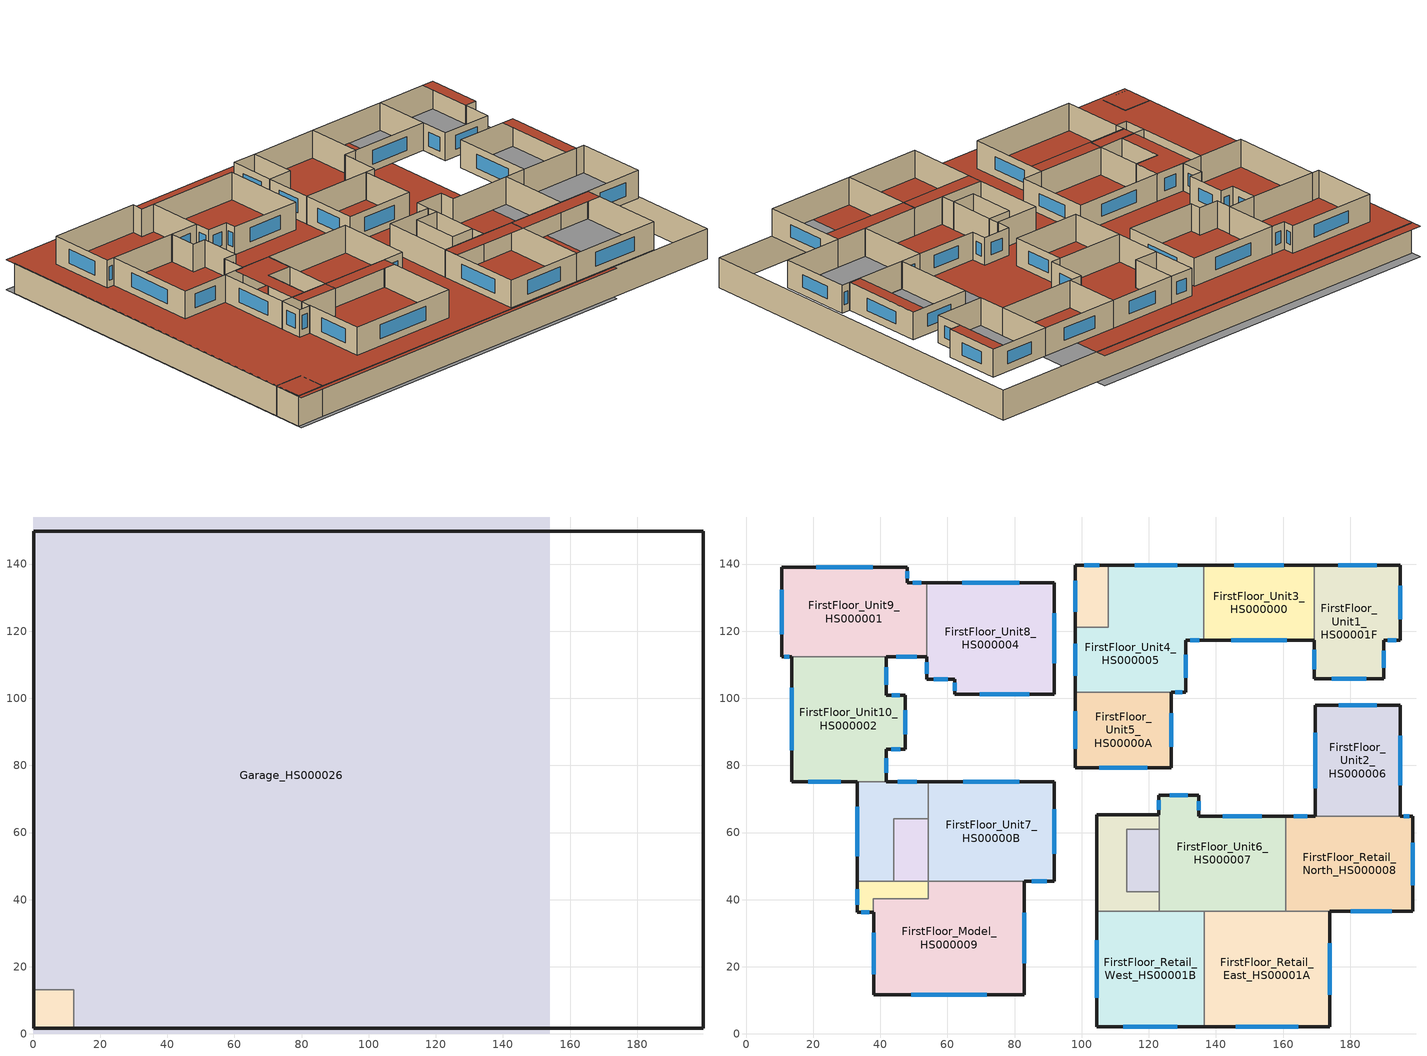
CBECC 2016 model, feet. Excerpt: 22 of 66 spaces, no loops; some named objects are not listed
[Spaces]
Garage_HS000026
 floor ground (Uninsulated Slab): 0,0 154,0 154,154 0,154 z-12
 wall outside (WoodWallU079): 12.08,1.76 199.63,1.76 199.63,149.85 0.27,149.85 0.27,13.18 z-12:0
 wall to Elevator MR_GR000000 (Demising Wall U0.076): 0.27,13.18 12.08,13.18 12.08,1.76 z-12:0
 roof outside (FlatResWoodFramingAndOtherRoofU034): 0,0 154,0 154,154 0,154 z0
Elevator MR_GR000000
 floor outside (MassFloorU269): 12.08,1.76 0.27,1.76 0.27,13.18 12.08,13.18 z-12
 wall outside (WoodWallU079): 0.27,13.18 0.27,1.76 12.08,1.76 z-12:0
 roof outside (FlatResWoodFramingAndOtherRoofU034): 12.08,13.18 0.27,13.18 0.27,1.76 12.08,1.76 z0
FirstFloor_Unit10_HS000002
 floor to Garage_HS000026 (T24 Internal Ceiling/Floor): 41.82,75.13 13.63,75.13 13.63,112.43 41.82,112.35 41.82,100.95 47.43,100.95 47.43,84.77 41.82,84.77 z0
 wall outside (WoodWallU079): 13.63,112.43 13.63,75.13 33.16,75.13 / 41.82,75.13 41.82,84.77 47.43,84.77 47.43,100.95 41.82,100.95 41.82,112.35 z0:11
 wall to FirstFloor_Fitness_HS00001D (Demising Wall U0.076): 33.16,75.13 41.82,75.13 z0:11
 wall to FirstFloor_Unit9_HS000001 (T24 Internal Partition): 41.82,112.35 13.63,112.43 z0:11
 window (Solarban 70XL on clear): 13.63,103.11 13.63,84.46 / 18.51,75.13 28.28,75.13 / 43.22,84.77 46.03,84.77 z2.75:8.25; 41.82,104.1 41.82,109.2 / 45.88,100.95 43.37,100.95 / 47.43,89.24 47.43,96.48 / 41.82,77.8 41.82,82.11 z3.04:7.96
FirstFloor_Fitness_HS00001D
 floor to Garage_HS000026 (T24 Internal Ceiling/Floor): 43.96,45.49 33.16,45.49 33.16,75.13 54.3,75.13 54.3,64.16 43.96,64.16 z0
 wall outside (WoodWallU079): 54.3,75.13 41.82,75.13 / 33.16,75.13 33.16,45.49 z0:11
 wall to FirstFloor_Unit7_HS00000B (Demising Wall U0.076): 54.3,64.16 54.3,75.13 z0:11
 wall to FirstFloor_Corridor_HS00001C (T24 Internal Partition): 33.16,45.49 43.96,45.49 z0:11
 wall to FirstFloor_Stairs_South_HS00000C (T24 Internal Partition): 43.96,45.49 43.96,64.16 54.3,64.16 z0:11
 window (Solarban 70XL on clear): 50.85,75.13 45.27,75.13 z3.04:7.96; 33.16,67.72 33.16,52.9 z2.75:8.25
 roof outside (FlatResWoodFramingAndOtherRoofU034): 43.96,64.16 54.3,64.16 54.3,75.13 38.09,75.13 38.09,45.49 43.96,45.49 z11
FirstFloor_Unit9_HS000001
 floor to Garage_HS000026 (T24 Internal Ceiling/Floor): 53.86,112.35 41.82,112.35 13.63,112.43 10.59,112.43 10.59,139.05 48.05,139.05 48.05,134.47 53.86,134.47 z0
 wall outside (WoodWallU079): 53.86,134.47 48.05,134.47 48.05,139.05 10.59,139.05 10.59,112.43 13.63,112.43 / 41.82,112.35 53.86,112.35 z0:11
 wall to FirstFloor_Unit8_HS000004 (T24 Internal Partition): 53.86,112.35 53.86,134.47 z0:11
 window (Solarban 70XL on clear): 10.59,132.39 10.59,119.08 / 11.35,112.43 12.87,112.43 / 44.83,112.35 50.85,112.35 z2.75:8.25; 37.7,139.05 20.94,139.05 / 52.25,134.47 49.65,134.47 / 48.05,135.74 48.05,137.78 z3.04:7.96
FirstFloor_Unit8_HS000004
 floor to Garage_HS000026 (T24 Internal Ceiling/Floor): 91.86,101.18 62.25,101.18 62.25,105.71 53.86,105.71 53.86,134.47 91.86,134.47 z0
 wall outside (WoodWallU079): 53.86,112.35 53.86,105.71 62.25,105.71 62.25,101.18 91.86,101.18 91.86,134.47 53.86,134.47 z0:11
 window (Solarban 70XL on clear): 91.86,110.38 91.86,125.27 / 81.36,134.47 64.36,134.47 z3.04:7.96; 69.65,101.18 84.46,101.18 / 62.25,104.58 62.25,102.31 / 55.95,105.71 60.15,105.71 / 53.86,110.69 53.86,107.37 z2.75:8.25
FirstFloor_Unit3_HS000000
 floor to Garage_HS000026 (T24 Internal Ceiling/Floor): 169.38,117.24 136.35,117.24 136.35,139.7 169.38,139.7 z0
 wall outside (WoodWallU079): 169.38,139.7 136.35,139.7 / 136.35,117.24 169.38,117.24 z0:11
 wall to FirstFloor_Unit4_HS000005 (T24 Internal Partition): 136.35,139.7 136.35,117.24 z0:11
 wall to FirstFloor_Unit1_HS00001F (T24 Internal Partition): 169.38,117.24 169.38,139.7 z0:11
 window (Solarban 70XL on clear): 160.25,139.7 145.48,139.7 z3.04:7.96; 144.61,117.24 161.12,117.24 z2.75:8.25
FirstFloor_Unit4_HS000005
 floor to Garage_HS000026 (T24 Internal Ceiling/Floor): 131.06,101.86 98.07,101.86 98.07,121.12 107.99,121.12 107.99,139.7 136.35,139.7 136.35,117.24 131.06,117.24 z0
 wall outside (WoodWallU079): 136.35,139.7 107.99,139.7 / 98.07,121.12 98.07,101.86 / 126.77,101.86 131.06,101.86 131.06,117.24 136.35,117.24 z0:11
 wall to FirstFloor_Unit5_HS00000A (T24 Internal Partition): 98.07,101.86 126.77,101.86 z0:11
 wall to FirstFloor_Stairs_North_HS00001E (Demising Wall U0.076): 107.99,139.7 107.99,121.12 98.07,121.12 z0:11
 window (Solarban 70XL on clear): 128.51,139.7 115.83,139.7 / 131.06,106.11 131.06,112.99 z3.04:7.96; 98.07,116.31 98.07,106.67 / 132.38,117.24 135.03,117.24 / 127.84,101.86 129.99,101.86 z2.75:8.25
FirstFloor_Unit1_HS00001F
 floor to Garage_HS000026 (T24 Internal Ceiling/Floor): 190.04,105.89 169.38,105.89 169.38,139.7 194.95,139.7 194.95,117.37 190.04,117.37 z0
 wall outside (WoodWallU079): 169.38,117.24 169.38,105.89 190.04,105.89 190.04,117.37 194.95,117.37 194.95,139.7 169.38,139.7 z0:11
 window (Solarban 70XL on clear): 190.04,109.06 190.04,114.2 / 194.95,123.54 194.95,133.53 / 187.88,139.7 176.45,139.7 z3.04:7.96; 191.27,117.37 193.72,117.37 / 169.38,114.4 169.38,108.73 / 174.54,105.89 184.87,105.89 z2.75:8.25
 roof outside (FlatResWoodFramingAndOtherRoofU034): 194.95,139.7 190.04,139.7 190.04,117.37 194.95,117.37 z11
FirstFloor_Retail_North_HS000008
 floor to Garage_HS000026 (T24 Internal Ceiling/Floor): 198.64,36.49 173.95,36.49 160.85,36.49 160.85,64.92 194.95,64.92 194.95,64.84 198.64,64.84 z0
 wall outside (WoodWallU079): 173.95,36.49 198.64,36.49 198.64,64.84 194.95,64.84 194.95,64.92 / 169.57,64.92 160.85,64.92 z0:11
 wall to FirstFloor_Unit2_HS000006 (Demising Wall U0.076): 194.95,64.92 169.57,64.92 z0:11
 wall to FirstFloor_Retail_East_HS00001A (T24 Internal Partition): 160.85,36.49 173.95,36.49 z0:11
 wall to FirstFloor_Unit6_HS000007 (Demising Wall U0.076): 160.85,64.92 160.85,36.49 z0:11
 window (Solarban 70XL on clear): 180.12,36.49 192.47,36.49 z2.75:8.25; 198.64,44.32 198.64,57 / 197.62,64.84 195.97,64.84 / 167.16,64.92 163.26,64.92 z3.04:7.96
FirstFloor_Unit2_HS000006
 floor to Garage_HS000026 (T24 Internal Ceiling/Floor): 194.95,64.92 169.57,64.92 169.57,97.97 194.95,97.97 z0
 wall outside (WoodWallU079): 194.95,64.92 194.95,97.97 169.57,97.97 169.57,64.92 z0:11
 window (Solarban 70XL on clear): 194.95,74.06 194.95,88.83 / 187.94,97.97 176.58,97.97 z3.04:7.96; 169.57,89.71 169.57,73.18 z2.75:8.25
 roof outside (FlatResWoodFramingAndOtherRoofU034): 194.95,97.97 190.04,97.97 190.04,64.92 194.95,64.92 z11
FirstFloor_Retail_East_HS00001A
 floor to Garage_HS000026 (T24 Internal Ceiling/Floor): 173.95,2.21 136.49,2.21 136.49,36.49 173.95,36.49 z0
 wall outside (WoodWallU079): 136.49,2.21 173.95,2.21 173.95,36.49 z0:11
 wall to FirstFloor_Unit6_HS000007 (Demising Wall U0.076): 160.85,36.49 136.49,36.49 z0:11
 wall to FirstFloor_Retail_West_HS00001B (T24 Internal Partition): 136.49,36.49 136.49,2.21 z0:11
 window (Solarban 70XL on clear): 145.85,2.21 164.59,2.21 z2.75:8.25; 173.95,11.69 173.95,27.01 z3.04:7.96
 roof outside (FlatResWoodFramingAndOtherRoofU034): 173.95,36.49 136.49,36.49 136.49,30.42 173.95,30.42 z11
FirstFloor_Unit6_HS000007
 floor to Garage_HS000026 (T24 Internal Ceiling/Floor): 160.85,36.49 123.09,36.5 123.09,65.34 123.04,65.34 123.04,71.1 134.84,71.1 134.84,64.92 160.85,64.92 z0
 wall outside (WoodWallU079): 160.85,64.92 134.84,64.92 134.84,71.1 123.04,71.1 123.04,65.34 z0:11
 wall to FirstFloor_Retail_West_HS00001B (Demising Wall U0.076): 123.09,36.5 136.49,36.49 z0:11
 wall to FirstFloor_Trash/Storage_HS000003 (Demising Wall U0.076): 123.04,65.34 123.09,65.34 123.09,61.02 / 123.09,42.34 123.09,36.5 z0:11
 wall to FirstFloor_Stairs_FR000000 (Demising Wall U0.076): 123.09,61.02 123.09,42.34 z0:11
 window (Solarban 70XL on clear): 134.84,66.63 134.84,69.39 / 153.66,64.92 142.03,64.92 / 131.58,71.1 126.3,71.1 z3.04:7.96; 123.04,69.66 123.04,66.78 z2.75:8.25
FirstFloor_Unit7_HS00000B
 floor to Garage_HS000026 (T24 Internal Ceiling/Floor): 91.86,45.49 54.3,45.49 54.3,75.13 91.86,75.13 z0
 wall outside (WoodWallU079): 82.92,45.49 91.86,45.49 91.86,75.13 54.3,75.13 z0:11
 wall to FirstFloor_Model_HS000009 (T24 Internal Partition): 54.3,45.49 82.92,45.49 z0:11
 wall to FirstFloor_Stairs_South_HS00000C (Demising Wall U0.076): 54.3,64.16 54.3,45.49 z0:11
 window (Solarban 70XL on clear): 91.86,53.68 91.86,66.94 / 81.48,75.13 64.68,75.13 z3.04:7.96; 85.15,45.49 89.62,45.49 z2.75:8.25
FirstFloor_Model_HS000009
 floor to Garage_HS000026 (T24 Internal Ceiling/Floor): 82.92,11.66 38.09,11.66 38.09,36.22 37.97,36.22 37.97,40.28 54.3,40.28 54.3,45.49 82.92,45.49 z0
 wall outside (WoodWallU079): 37.97,36.22 38.09,36.22 38.09,11.66 82.92,11.66 82.92,45.49 z0:11
 wall to FirstFloor_Corridor_HS00001C (Demising Wall U0.076): 54.3,45.49 54.3,40.28 37.97,40.28 37.97,36.22 z0:11
 window (Solarban 70XL on clear): 38.09,30.08 38.09,17.8 / 49.3,11.66 71.71,11.66 z2.75:8.25; 82.92,21.01 82.92,36.14 z3.04:7.96
 roof outside (FlatResWoodFramingAndOtherRoofU034): 82.92,45.49 54.3,45.49 54.3,40.28 38.09,40.28 38.09,40.05 82.92,40.05 z11
FirstFloor_Stairs_South_HS00000C
 floor to Garage_HS000026 (T24 Internal Ceiling/Floor): 54.3,45.49 43.96,45.49 43.96,64.16 54.3,64.16 z0
 wall to FirstFloor_Corridor_HS00001C (T24 Internal Partition): 43.96,45.49 54.3,45.49 z0:11
FirstFloor_Corridor_HS00001C
 floor to Garage_HS000026 (T24 Internal Ceiling/Floor): 37.97,36.22 33.16,36.22 33.16,45.49 54.3,45.49 54.3,40.28 37.97,40.28 z0
 wall outside (WoodWallU079): 33.16,45.49 33.16,36.22 37.97,36.22 z0:11
 window (Solarban 70XL on clear): 34.36,36.22 36.77,36.22 / 33.16,43.17 33.16,38.54 z2.75:8.25
 roof outside (FlatResWoodFramingAndOtherRoofU034): 54.3,45.49 38.09,45.49 38.09,40.28 54.3,40.28 z11
FirstFloor_Retail_West_HS00001B
 floor to Garage_HS000026 (T24 Internal Ceiling/Floor): 136.49,2.21 104.44,2.21 104.44,36.5 123.09,36.5 136.49,36.49 z0
 wall outside (WoodWallU079): 104.44,36.5 104.44,2.21 136.49,2.21 z0:11
 wall to FirstFloor_Trash/Storage_HS000003 (T24 Internal Partition): 123.09,36.5 104.44,36.5 z0:11
 window (Solarban 70XL on clear): 112.45,2.21 128.48,2.21 / 104.44,27.93 104.44,10.78 z2.75:8.25
 roof outside (FlatResWoodFramingAndOtherRoofU034): 136.49,36.49 123.09,36.5 104.44,36.5 104.44,30.42 136.49,30.42 z11
FirstFloor_Trash/Storage_HS000003
 floor to Garage_HS000026 (T24 Internal Ceiling/Floor): 123.09,36.5 104.44,36.5 104.44,65.34 123.09,65.34 123.09,61.02 113.51,61.02 113.51,42.34 123.09,42.34 z0
 wall outside (WoodWallU079): 123.04,65.34 104.44,65.34 104.44,36.5 z0:11
 wall to FirstFloor_Stairs_FR000000 (T24 Internal Partition): 123.09,42.34 113.51,42.34 113.51,61.02 123.09,61.02 z0:11
FirstFloor_Unit5_HS00000A
 floor to Garage_HS000026 (T24 Internal Ceiling/Floor): 126.77,79.26 98.07,79.26 98.07,101.86 126.77,101.86 z0
 wall outside (WoodWallU079): 98.07,101.86 98.07,79.26 126.77,79.26 126.77,101.86 z0:11
 window (Solarban 70XL on clear): 98.07,96.21 98.07,84.91 / 105.25,79.26 119.6,79.26 z2.75:8.25; 126.77,85.51 126.77,95.61 z3.04:7.96
FirstFloor_Stairs_FR000000
 floor to Garage_HS000026 (T24 Internal Ceiling/Floor): 123.09,42.34 113.51,42.34 113.51,61.02 123.09,61.02 z0
FirstFloor_Stairs_North_HS00001E
 floor to Garage_HS000026 (T24 Internal Ceiling/Floor): 107.99,121.12 98.07,121.12 98.07,139.7 107.99,139.7 z0
 wall outside (WoodWallU079): 107.99,139.7 98.07,139.7 98.07,121.12 z0:11
 window (Solarban 70XL on clear): 105.25,139.7 100.81,139.7 z3.04:7.96; 98.07,135.06 98.07,125.77 z2.75:8.25
[Proj]
East Union: StdsVersion=Compliance2016; GasType=NaturalGas; NatGasAvail=0; CliZn=ClimateZone9; StAddress=-specify-; City=-specify-; State=CA; ZipCode=0; CalculateEnergyCosts=0; AvgElecCost=13.41; AvgOtherFuelCost=0; DocAuthName=-specify-; DocAuthCEAIdent=-specify-; DocAuthCompany=-specify-; DocAuthAddress=-specify-; DocAuthCity=-specify-; DocAuthState=CA; DocAuthZipCode=0; DocAuthPhone=-specify-; EnvDsgnrName=-specify-; EnvDsgnrLicense=-specify-; EnvDsgnrCompany=-specify-; EnvDsgnrAddress=-specify-; EnvDsgnrCity=-specify-; EnvDsgnrState=CA; EnvDsgnrZipCode=0; EnvDsgnrPhone=-specify-; LtgDsgnrName=-specify-; LtgDsgnrLicense=-specify-; LtgDsgnrCompany=-specify-; LtgDsgnrAddress=-specify-; LtgDsgnrCity=-specify-; LtgDsgnrState=CA; LtgDsgnrZipCode=0; LtgDsgnrPhone=-specify-; MechDsgnrName=-specify-; MechDsgnrLicense=-specify-; MechDsgnrCompany=-specify-; MechDsgnrAddress=-specify-; MechDsgnrCity=-specify-; MechDsgnrState=CA; MechDsgnrZipCode=0; MechDsgnrPhone=-specify-; WeatherStation=LOS-ANGELES-DOWNTOWN_722874; QuickAnalysis=0; UseExcptDsgnModel=0; NarrativeDetails=-specify-; CompType=NewComplete; CompPathEnv=Performance; EnvDetailsLctn=-specify-; CompPathMech=Performance; MechDetailsLctn=-specify-; CompPathDHW=Performance; DHWDetailsLctn=-specify-; CompPathLtg=Performance; LtgDetailsLctn=-specify-; CompPathKit=NA; CompPathComputerRm=NA; CompPathLab=NA
[Bldg]
Building: RelocPubSchoolBldg=0; BldgAz=0; TotStoryCnt=5; AboveGrdStoryCnt=4
[Mat]
Name | CodeCat | CodeItem
Air - Wall | Air | Air - Cavity - Wall Roof Ceiling - 4 in. or more
Compliance Insulation R1.54 | Insulation Board | Compliance Insulation R3.00
Compliance Insulation R28.63 | Insulation Board | Compliance Insulation R28.63
Compliance Insulation R2.19 | Insulation Board | Compliance Insulation R9.80
Concrete - 140 lb/ft3 - 4 in. | Concrete | Concrete - 140 lb/ft3 - 4 in.
Concrete - 140 lb/ft3 - 6 in. | Concrete | Concrete - 140 lb/ft3 - 6 in.
Gypsum Board - 1/2 in. | Bldg Board and Siding | Gypsum Board - 1/2 in.
Gypsum Board - 3/8 in. | Bldg Board and Siding | Gypsum Board - 3/8 in.
Metal Standing Seam - 1/16 in. | Roofing | Metal Standing Seam - 1/16 in.
Plywood - 3/4 in. | Bldg Board and Siding | Plywood - 3/4 in.
Plywood - 5/8 in. | Bldg Board and Siding | Plywood - 5/8 in.
[FenCons]
Solarban 70XL on clear: FenType=VerticalFenestration; FenProdType=FixedWindow; AssmContext=Manufactured; CertificationMthd=NFRCRated; GreenhouseGardenWin=0; WinDivider=TrueDividedLite; SHGC=0.242; UFactor=0.336; VT=0.502; ShdgCred=0; DynamicGlz=0
[ConsAssm]
T24 Internal Ceiling/Floor: CompatibleSurfType=InteriorFloor; SpecMthd=Layers; MatRef=( Plywood - 3/4 in., Concrete - 140 lb/ft3 - 6 in., Gypsum Board - 1/2 in. )
WoodWallU079: CompatibleSurfType=ExteriorWall; SpecMthd=Layers; MatRef=( Plywood - 5/8 in., Compliance Insulation R2.19, Air - Wall, Gypsum Board - 3/8 in. )
T24 Internal Partition: CompatibleSurfType=InteriorWall; SpecMthd=Layers; MatRef=( Gypsum Board - 1/2 in., Gypsum Board - 1/2 in. )
FlatResWoodFramingAndOtherRoofU034: CompatibleSurfType=Roof; SpecMthd=Layers; MatRef=( Metal Standing Seam - 1/16 in., Compliance Insulation R28.63 ); FieldAppliedCoating=0; CRRCInitialRefl=0.9; CRRCAgedRefl=0.85; CRRCInitialEmit=0.85; CRRCAgedEmit=0.85; RoofDens=0; BuiltUpRoof=0; BallastedRoof=0
MassFloorU269: CompatibleSurfType=ExteriorFloor; SpecMthd=Layers; MatRef=( Concrete - 140 lb/ft3 - 4 in., Compliance Insulation R1.54, Plywood - 5/8 in. )
Uninsulated Slab: CompatibleSurfType=UndergroundFloor
Demising Wall U0.076: CompatibleSurfType=InteriorWall; MatRef=( Plywood - 5/8 in., Compliance Insulation R2.19, Air - Wall, Gypsum Board - 3/8 in. )
[Story]
Garage; First Floor
[Spc] FxdSeat=0; EnvStatus=New; LtgStatus=New; SkyltReqExcptFrac=0; ElevCnt=0; ElevLostFrac=0; EscalCnt=0; EscalLostFrac=0
Name | Story | CondgType | ThrmlZnRef | FlrToCeilingHgt | SpcFunc | OccFrac | IntLtgSpecMthd | IntLtgRegHtGnSpcFrac | IntLtgRegHtGnRadFrac | RecptPwrDens | HasProcExh | Vol | SHWFluidSegRef | VentPerPerson | VentPerArea | VentACH | VentPerSpc | ExhPerArea | ExhACH | ExhPerSpc | IntLPDReg | ResDHWSysRef | DwellingUnitTypeCnt | DwellingUnitTypeArea | PriSide100PctControlled
Garage_HS000026 | Garage | Unconditioned | Zn Garage | 12 | Parking Garage Building, Parking Area | 0.5 | AreaCategoryMethod | 0 | 0 | 0 | 1
Elevator MR_GR000000 | Garage | DirectlyConditioned | Zn Elevator MR | 12 | Electrical, Mechanical, Telephone Rooms | 0.5 | AreaCategoryMethod | 0 | 0 | 3 |  | 1618.91 | SHW | 0 | 0.15 | 0 | 0 | 0 | 0 | 0
FirstFloor_Unit10_HS000002 | First Floor | DirectlyConditioned | Zn FirstFloor_Unit10 | 11 | High-Rise Residential Living Spaces | 0.5 | AreaCategoryMethod | 0 | 0 | 0.5 |  | 12551.6 |  |  |  |  |  |  |  | 100 | 0.5 | DHW | ( 0, 0, 1, 0, 0, 0 ) | ( 0, 0, 0, 0, 0 )
FirstFloor_Unit9_HS000001 | First Floor | DirectlyConditioned | Zn FirstFloor_Unit9 | 11 | High-Rise Residential Living Spaces | 0.5 | AreaCategoryMethod | 0 | 0 | 0.5 |  | 12398.9 |  | 0 | 0.06 | 0 | 0 |  | 0 | 100 | 0.5 | DHW | ( 0, 0, 1, 0, 0, 0 ) | ( 0, 0, 0, 0, 0 )
FirstFloor_Unit8_HS000004 | First Floor | DirectlyConditioned | Zn FirstFloor_Unit8 | 11 | High-Rise Residential Living Spaces | 0.5 | AreaCategoryMethod | 0 | 0 | 0.5 |  | 13498.5 |  | 0 | 0.06 | 0 | 0 |  | 0 | 100 | 0.5 | DHW | ( 0, 0, 1, 0, 0, 0 ) | ( 0, 0, 0, 0, 0 )
FirstFloor_Unit3_HS000000 | First Floor | DirectlyConditioned | Zn FirstFloor_Unit3 | 11 | Kitchenette or Residential Kitchen | 0.5 | AreaCategoryMethod | 0 | 0 | 0.5 |  | 8161.3 | SHW |  |  | 0 | 0 |  | 0 | 50 |  |  | ( 1, 0, 0, 0, 0, 0 ) | ( 0, 0, 0, 0, 0 ) | 1
FirstFloor_Retail_North_HS000008 | First Floor | Unconditioned | Zn FirstFloor_Retail_North | 11 | Unleased Tenant Area |  |  |  |  |  |  | 11818 | SHW | 0 | 0.15 | 0 | 0 |  |  |  |  |  |  |  | 1
FirstFloor_Unit7_HS00000B | First Floor | DirectlyConditioned | Zn FirstFloor_Unit7 | 11 | High-Rise Residential Living Spaces | 0.5 | AreaCategoryMethod | 0 | 0 | 0.5 |  | 12245.9 |  | 0 | 0.06 | 0 | 0 |  | 0 | 100 | 0.5 | DHW | ( 0, 0, 1, 0, 0, 0 ) | ( 0, 0, 0, 0, 0 )
FirstFloor_Model_HS000009 | First Floor | DirectlyConditioned | Zn FirstFloor_Model | 11 | Lounge, Recreation | 0.5 | AreaCategoryMethod | 0 | 0 |  |  | 15756.4 | SHW |  |  | 0 | 0 |  | 0 | 50 | 0.5 |  | ( 0, 1, 0, 0, 0, 0 ) | ( 0, 0, 0, 0, 0 )
FirstFloor_Corridor_HS00001C | First Floor | Unconditioned | Zn FirstFloor_Corridor | 11 | Corridors, Restrooms, Stairs, and Support Areas | 0.5 | AreaCategoryMethod | 0 | 0 |  |  | 1426.71 |  | 0 | 0.15 | 0 | 0 | 0 | 0 | 0 | 0.6
FirstFloor_Stairs_South_HS00000C | First Floor | Unconditioned | Zn FirstFloor_Stairs_South | 11 | Corridors, Restrooms, Stairs, and Support Areas | 0.5 |  | 0 | 0 |  |  | 2124.07 |  | 0 | 0.15 | 0 | 0 | 0 | 0 | 0 | 0.6
FirstFloor_Fitness_HS00001D | First Floor | Unconditioned | Zn FirstFloor_Fitness | 11 | Unleased Tenant Area | 0.5 | AreaCategoryMethod | 0 | 0 |  |  | 4768.74 | SHW | 0 | 0.15 | 0 | 0 | 0 | 0 | 0 | 1
FirstFloor_Retail_East_HS00001A | First Floor | Unconditioned | Zn FirstFloor_Retail_East | 11 | Unleased Tenant Area | 0.5 |  | 0 | 0 |  |  | 14126.3 | SHW | 0 | 0.15 | 0 | 0 | 0 | 0 | 0 |  |  |  |  | 1
FirstFloor_Retail_West_HS00001B | First Floor | Unconditioned | Zn FirstFloor_Retail_West | 11 | Unleased Tenant Area | 0.5 | AreaCategoryMethod | 0 | 0 | 1.5 |  | 12084.6 | SHW | 0 | 0.15 | 0 | 0 | 0 | 0 | 0 |  |  |  |  | 1
FirstFloor_Unit2_HS000006 | First Floor | DirectlyConditioned | Zn FirstFloor_Unit2 | 11 | Kitchenette or Residential Kitchen | 0.5 | AreaCategoryMethod | 0 | 0 | 0.5 |  | 9224.94 | SHW |  |  | 0 | 0 |  | 0 | 50 |  |  | ( 1, 0, 0, 0, 0, 0 ) | ( 0, 0, 0, 0, 0 ) | 1
FirstFloor_Unit1_HS00001F | First Floor | DirectlyConditioned | Zn FirstFloor_Unit1 | 11 | Kitchenette or Residential Kitchen | 0.5 | AreaCategoryMethod | 0 | 0 | 0.5 |  | 8891.22 | SHW |  |  | 0 | 0 |  | 0 | 50 |  |  | ( 0, 0, 0, 0, 0, 0 ) | ( 0, 0, 0, 0, 0 ) | 1
FirstFloor_Unit5_HS00000A | First Floor | DirectlyConditioned | Zn FirstFloor_Unit5 | 11 | High-Rise Residential Living Spaces | 0.5 | AreaCategoryMethod | 0 | 0 | 0.5 |  | 7134.78 |  | 0 | 0.06 | 0 | 0 |  | 0 | 50 | 0.5 | DHW | ( 0, 1, 0, 0, 0, 0 ) | ( 0, 0, 0, 0, 0 )
FirstFloor_Unit6_HS000007 | First Floor | DirectlyConditioned | Zn FirstFloor_Unit6 | 11 | High-Rise Residential Living Spaces | 0.5 | AreaCategoryMethod | 0 | 0 | 0.5 |  | 12611.1 |  | 0 | 0.06 | 0 | 0 |  | 0 | 100 | 0.5 | DHW | ( 0, 0, 1, 0, 0, 0 ) | ( 0, 0, 0, 0, 0 )
FirstFloor_Unit4_HS000005 | First Floor | DirectlyConditioned | Zn FirstFloor_Unit4 | 11 | High-Rise Residential Living Spaces | 0.5 | AreaCategoryMethod | 0 | 0 | 0.5 |  | 13010.8 |  | 0 | 0.06 | 0 | 0 |  | 0 | 100 | 0.5 | DHW | ( 0, 0, 1, 0, 0, 0 ) | ( 0, 0, 0, 0, 0 )
FirstFloor_Stairs_North_HS00001E | First Floor | Unconditioned | Zn FirstFloor_Stairs_North | 11 | Corridors, Restrooms, Stairs, and Support Areas | 0.5 | AreaCategoryMethod | 0 | 0 | 0.2 |  | 2027.34 |  | 0 | 0.15 | 0 | 0 | 0 | 0 | 0 | 0.6
FirstFloor_Trash/Storage_HS000003 | First Floor | Unconditioned | Zn FirstFloor_Trash/Storage | 11 | Corridors, Restrooms, Stairs, and Support Areas | 0.5 | AreaCategoryMethod | 0 | 0 | 0.2 |  | 3946.23 |  | 0 | 0.15 | 0 | 0 | 0 | 0 | 0
FirstFloor_Stairs_FR000000 | First Floor | Unconditioned | Zn FirstFloor_Stairs | 11 | Corridors, Restrooms, Stairs, and Support Areas | 0.5 | AreaCategoryMethod | 0 | 0 | 0.2 |  | 1968.47 |  | 0 | 0.15 | 0 | 0 | 0 | 0 | 0 | 0.6
[IntLtgSys] PwrReg=1; AllowLen=0; AllowArea=0; LumMntgHgt=0; IsAcceptanceTestReqdRpt=0; LtgCtrlCntRpt=0
Name | Spc | LumRef | LumCnt
FirstFloor-Common | FirstFloor_Model_HS000009 | ( 4 recessed Can, PN-155, Ferros Sconce 11531, Halsey, - none - ) | ( 4, 3, 2, 1, 0 )
FitsrFloor_Corridor | FirstFloor_Corridor_HS00001C | ( Ex-100, - none -, - none -, - none -, - none - ) | ( 2, 0, 0, 0, 0 )
FirstFloor_Stairs_South | FirstFloor_Stairs_South_HS00000C | ( 4 Can, - none -, - none -, - none -, - none - ) | ( 4, 0, 0, 0, 0 )
FirstFloor_Fitness | FirstFloor_Fitness_HS00001D | ( 4 recessed Can, - none -, - none -, - none -, - none - ) | ( 4, 0, 0, 0, 0 )
FirstFloor_Stairs_North | FirstFloor_Stairs_North_HS00001E | ( 4 Can, - none -, - none -, - none -, - none - ) | ( 4, 0, 0, 0, 0 )
FirstFloor_Stairs | FirstFloor_Stairs_FR000000 | ( 4 Can, - none -, - none -, - none -, - none - ) | ( 4, 0, 0, 0, 0 )
[ThrmlZn]
Name | Type | VentSrc | VentSysRef | ExhSysRef | PriAirCondgSysRef | VentCtrlMthd | VentSpecMthd | AddClgSys
Zn FirstFloor_Stairs; Zn FirstFloor_Trash/Storage; Zn FirstFloor_Stairs_North; Zn FirstFloor_Retail_West; Zn FirstFloor_Retail_East; Zn FirstFloor_Fitness; Zn FirstFloor_Stairs_South; Zn FirstFloor_Corridor; Zn FirstFloor_Retail_North | Unconditioned | None
Zn Garage | Unconditioned | Forced | GEF - 1 Garage | GEF - 1 Garage
Zn FirstFloor_Unit4 | Conditioned | Natural |  | EF-1 - Unit 4 | FCU 3 Unit 4 | Fixed | Maximum
Zn FirstFloor_Unit6 | Conditioned | Natural |  | EF-1 - Unit 6 | FCU 3 Unit 6 | Fixed | Maximum
Zn FirstFloor_Unit5 | Conditioned | Natural |  | EF-1 - 1BR Unit 5 | FCU 1 Unit 5 | Fixed | Maximum
Zn FirstFloor_Unit1 | Conditioned | Forced | FCU 3 Unit 1 | EF-1 - 1BR Unit 1 | FCU 3 Unit 1 | Fixed | Maximum
Zn FirstFloor_Unit2 | Conditioned | Forced | FCU 3 Unit 2 | EF-1 - 1BR Unit 2 | FCU 3 Unit 2 | Fixed | Maximum
Zn FirstFloor_Model | Conditioned | Forced | FCU 4 Common Unit | EF-1 - 1BR Unit Common | FCU 4 Common Unit | Fixed | Maximum
Zn FirstFloor_Unit7 | Conditioned | Natural |  | EF-1 - Unit 7 | FCU 2 Unit 7 | Fixed | Maximum
Zn FirstFloor_Unit3 | Conditioned | Forced | FCU 3 Unit 3 | EF-1 - 1BR Unit 3 | FCU 3 Unit 3 | Fixed | Maximum | 1
Zn FirstFloor_Unit8 | Conditioned | Natural |  | EF-1 - Unit 8 | FCU 2 Unit 8 | Fixed | Maximum
Zn FirstFloor_Unit9 | Conditioned | Natural |  | EF-1 - Unit 9 | FCU 3 Unit 9 | Fixed | Maximum
Zn FirstFloor_Unit10 | Conditioned | Natural |  | EF-1 - Unit 10 | FCU 2 Unit 10 | Fixed | Maximum
Zn Elevator MR |  | Forced |  |  | FCU 5 Garage
[ResDHWSys]
DHW: Status=New; Type=Point of use; CentralSys=0; PumpPwr=5.59; PumpEff=0.92; SysStoryCnt=4; LpCnt=2; AnnualSolFrac=0
[ResWtrHtr]
TWH-1: Status=New; ElementType=Electric Resistance; TankCat=Instantaneous; InpRating=0; InpRatingElec=27000; EF=0.99; TankVol=0; TankIntInsR=0; TankExtInsR=12; AmbCond=Unconditioned; StdbyLossFrac=0; ThrmlEff=0.99
[Lum] FxtrType=NotInCeiling; LampType=MetalHalide; HtGnSpcFrac=1; HtGnRadFrac=0.54; PwrNA8Default=0
Name | Pwr
Ex-100; Halsey; PN-155 | 60
Ferros Sconce 11531 | 13
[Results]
( Proposed, Proposed, Proposed, Standard, Standard, Standard, Compliance ) ( Design, Design, Design TDV, Design, Design, Design TDV, TDV Margin ) ( End Use, Site (MWh), Site (MBtu), (kBtu/ft²-yr), Site (MWh), Site (MBtu), (kBtu/ft²-yr), (kBtu/ft²-yr) ) |  |  |  |  |  |  | 
( Space Heating, 8.5, --, 3.15, 0.0, 73.2, 2.71, -0.44, --, -- ) |  |  |  |  |  |  | 
( Space Cooling, 7.4, --, 11.47, 15.6, --, 15.29, 3.82, --, -- ) |  |  |  |  |  |  | 
( Indoor Fans, 3.3, --, 1.86, 12.1, --, 8.33, 6.47, --, -- ) |  |  |  |  |  |  | 
( Heat Rejection, --, --, --, 2.0, --, 1.87, 1.87, --, -- ) |  |  |  |  |  |  | 
( Pumps & Misc., --, --, --, 8.7, --, 4.73, 4.73, --, -- ) |  |  |  |  |  |  | 
( Domestic Hot Water, 78.7, 14.4, 34.95, --, 370.1, 11.64, -23.31, --, -- ) |  |  |  |  |  |  | 
( Indoor Lighting, 3.2, --, 1.70, 7.9, --, 4.17, 2.47, --, -- ) |  |  |  |  |  |  | 
( COMPLIANCE TOTAL, 101.1, 14.4, 53.13, 46.3, 443.3, 48.74, -4.39, --, -- ) |  |  |  |  |  |  | 
( Receptacle, 100.2, 47.5, 49.40, 100.2, 47.5, 49.40, --, -- ) |  |  |  |  |  |  | 
( Process, 9.4, --, 4.19, 9.4, --, 4.19, --, -- ) |  |  |  |  |  |  | 
( Other Ltg, 105.5, --, 48.73, 101.6, --, 46.71, --, -- ) |  |  |  |  |  |  | 
( Process Motors, 3.0, --, 1.33, 3.0, --, 1.33, --, -- ) |  |  |  |  |  |  | 
( TOTAL, 319.2, 61.9, 156.78, 260.5, 490.8, 150.37, --, -- ) |  |  |  |  |  |  | 
FAIL
